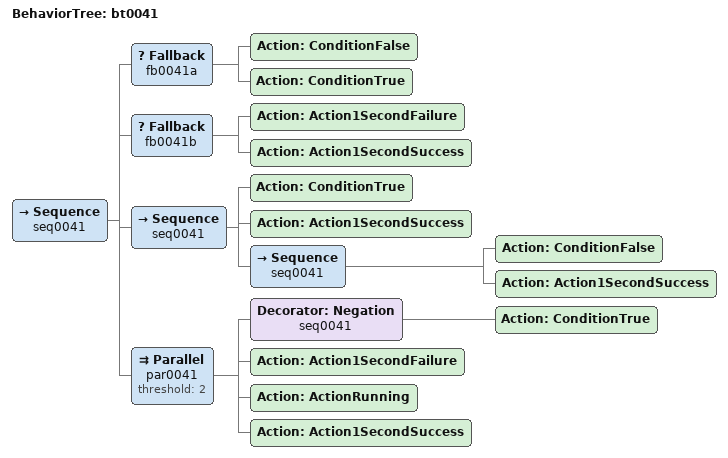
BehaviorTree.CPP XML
<root>

    <BehaviorTree ID="bt0041">
      <Sequence name="seq0041">
            <Fallback name="fb0041a">
                <Action ID="ConditionFalse" />
                <Action ID="ConditionTrue" />
            </Fallback>

       <Fallback name="fb0041b">
         <Action ID="Action1SecondFailure" />
         <Action ID="Action1SecondSuccess" />
       </Fallback>

       <Sequence name="seq0041">
         <Action ID="ConditionTrue" />
         <Action ID="Action1SecondSuccess" />

          <Sequence name="seq0041">
             <Action ID="ConditionFalse" />
             <Action ID="Action1SecondSuccess" />
          </Sequence>

       </Sequence>

      <Parallel name="par0041" threshold="2">
        <Decorator ID="Negation" name="seq0041">
           <Action ID="ConditionTrue" />
        </Decorator>

         <Action ID="Action1SecondFailure" />
         <Action ID="ActionRunning" />
         <Action ID="Action1SecondSuccess" />

      </Parallel>
     </Sequence>
  </BehaviorTree>

  </root>
